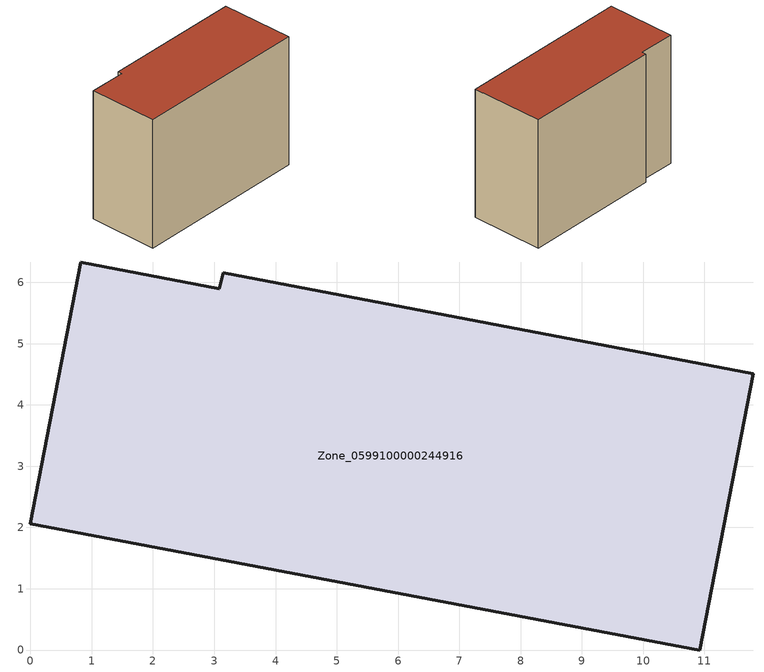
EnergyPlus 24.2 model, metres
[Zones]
Zone_0599100000244916
 floor ground (C_G): 10.92,0 0,2.06 0.82,6.33 3.08,5.9 3.14,6.16 11.79,4.51 z0
 wall outside (C_F): 0,2.06 10.92,0 11.79,4.51 3.14,6.16 3.08,5.9 0.82,6.33 0,2.06 z0:8.31
 roof outside (C_R): 0.82,6.33 0,2.06 10.92,0 11.79,4.51 3.14,6.16 3.08,5.9 z8.31
[BUILDING]
Pand.0599100000244916: North Axis=0; Terrain=City; Loads Convergence Tolerance Value=0.04; Temperature Convergence Tolerance Value=0.4; Solar Distribution=FullExterior; Maximum Number of Warmup Days=25; Minimum Number of Warmup Days=1
[Site:Location]
Rotterdam.The.Hague.AP_ZH_NLD Design_Conditions: Latitude=51.96; Longitude=4.45; Time Zone=1; Elevation=-4.5
[SITE:GROUNDTEMPERATURE:BUILDINGSURFACE]
18, 18, 18, 18, 18, 18, 18, 18, 18, 18, 18, 18
[MATERIAL] Thermal Absorptance=0.9; Solar Absorptance=0.7; Visible Absorptance=0.7
Name | Roughness | Thickness | Conductivity | Density | Specific Heat
G.TC.1946-1964 | MediumSmooth | 0.15 | 1 | 540 | 1210
F.TC.1946-1964 | Rough | 0.3 | 0.857143 | 1920 | 840
R.TC.1946-1964 | MediumRough | 0.2 | 0.235294 | 1500 | 1000
[CONSTRUCTION]
C_G: G.TC.1946-1964
C_F: F.TC.1946-1964
C_R: R.TC.1946-1964
[ZONE]
Zone_0599100000244916: Type=1; Multiplier=1; Ceiling Height=Autocalculate; Volume=Autocalculate; Floor Area=autocalculate; Part of Total Floor Area=Yes
[ZONEINFILTRATION:DESIGNFLOWRATE]
Infil_Zone_0599100000244916: Zone or ZoneList or Space or SpaceList=Zone_0599100000244916; Schedule=AlwaysOn; Design Flow Rate Calculation Method=Flow/Area; Flow Rate per Floor Area=0.003; Constant Term Coefficient=1; Temperature Term Coefficient=0; Velocity Term Coefficient=0; Velocity Squared Term Coefficient=0
[HVACTEMPLATE:ZONE:IDEALLOADSAIRSYSTEM]
Zone_0599100000244916: Maximum Heating Supply Air Temperature=50; Minimum Cooling Supply Air Temperature=13; Maximum Heating Supply Air Humidity Ratio=0.0156; Minimum Cooling Supply Air Humidity Ratio=0.0077; Heating Limit=NoLimit; Cooling Limit=NoLimit; Dehumidification Control Type=ConstantSensibleHeatRatio; Cooling Sensible Heat Ratio=0.7; Dehumidification Setpoint=60; Humidification Control Type=None; Humidification Setpoint=30; Outdoor Air Method=None; Outdoor Air Flow Rate per Person=0.00944; Outdoor Air Flow Rate per Zone Floor Area=0; Outdoor Air Flow Rate per Zone=0; Demand Controlled Ventilation Type=None; Outdoor Air Economizer Type=NoEconomizer; Heat Recovery Type=None; Sensible Heat Recovery Effectiveness=0.7; Latent Heat Recovery Effectiveness=0.65
[ZONECONTROL:THERMOSTAT]
ThermostatControl_Zone_0599100000244916: Zone or ZoneList=Zone_0599100000244916; Control Type Schedule=DualSetpointControlType; Control 1=Thermostat_Zone_0599100000244916; Temperature Difference Between Cutout And Setpoint=0
[THERMOSTATSETPOINT:DUALSETPOINT]
Thermostat_Zone_0599100000244916: Heating Setpoint Temperature Schedule=HeatingSetpoint_Zone_0599100000244916; Cooling Setpoint Temperature Schedule=CoolingSetpoint_Zone_0599100000244916
[SCHEDULE:COMPACT]
HeatingSetpoint_Zone_0599100000244916: Through: 12/31, For: AllDays, Until: 24:00, 21
CoolingSetpoint_Zone_0599100000244916: Through: 12/31, For: AllDays, Until: 24:00, 24
DualSetpointControlType: Through: 12/31, For: AllDays, Until: 24:00, 4
AlwaysOn: Through: 12/31, For: AllDays, Until: 24:00, 1
